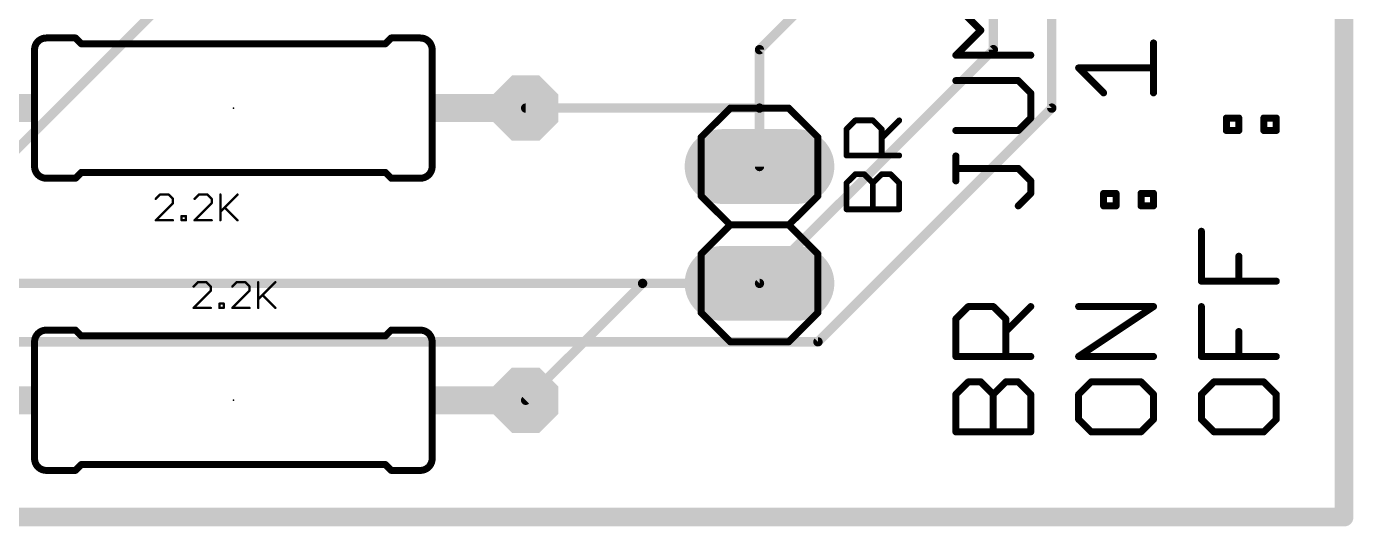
# Model space of a CAD drawing. Extents: x -0.2 to 85.3, y -0.2 to 49.7.
# Drawn here: x 56.47 to 85.29, y -0.2 to 10.66 of the extents above; entities that cross this region are included whole.
import ezdxf

# ---------------------------------------------------------------- set-up
doc = ezdxf.new("R2010")
doc.units = 0
for name, color, linetype in [('1', 22, 'CONTINUOUS'), ('16', 175, 'CONTINUOUS'), ('17', 82, 'CONTINUOUS'), ('20', 7, 'CONTINUOUS'), ('21', 253, 'CONTINUOUS'), ('23', 7, 'CONTINUOUS'), ('25', 253, 'CONTINUOUS'), ('51', 253, 'CONTINUOUS')]:
    doc.layers.add(name, color=color, linetype=linetype)

# ---------------------------------------------------------------- blocks, each defined once
blk = doc.blocks.new('RECT')
blk.add_solid([(-0.5, -0.5), (0.5, -0.5), (-0.5, 0.5), (0.5, 0.5)])
blk = doc.blocks.new('LONGP100')
at = {"const_width": 1}
blk.add_lwpolyline([(-0.5, 0), (0.5, 0)], dxfattribs=at)
at = {"const_width": 0.5}
for points in [[(-0.5, 0.25, 1), (-0.5, -0.25)], [(0.5, -0.25, 1), (0.5, 0.25)]]:
    blk.add_lwpolyline(points, format="xyb", dxfattribs=at)
blk = doc.blocks.new('OCTAGONP')
at = {"const_width": 0.5}
blk.add_lwpolyline([(-0.25, -0.1036), (-0.25, 0.1036), (-0.1036, 0.25), (0.1036, 0.25), (0.25, 0.1036), (0.25, -0.1036), (0.1036, -0.25), (-0.1036, -0.25), (-0.25, -0.1036), (-0.25, 0.1036)], dxfattribs=at)

msp = doc.modelspace()

# ---------------------------------------------------------------- linework, layer by layer
at = {"layer": '1', "const_width": 0.2032}
for points in [[(77.47, 10.16), (77.47, 25.4)], [(78.74, 8.89), (78.74, 24.13)], [(55.88, 7.62), (64.77, 16.51)], [(72.39, 10.16), (76.2, 13.97)], [(72.39, 8.89), (72.39, 10.16)], [(72.39, 5.08), (77.47, 10.16)], [(72.39, 8.89), (67.31, 8.89)], [(72.39, 7.62), (72.39, 8.89)], [(73.66, 3.81), (78.74, 8.89)], [(54.61, 3.81), (73.66, 3.81)]]:
    msp.add_lwpolyline(points, dxfattribs=at)
at = {"layer": '1', "const_width": 0.1016}
for points in [[(72.4408, 10.16, 1), (72.3392, 10.16)], [(72.3541, 10.1959, 1), (72.4259, 10.1241)], [(77.4192, 10.16, 1), (77.5208, 10.16)], [(77.5059, 10.1241, 1), (77.4341, 10.1959)], [(67.31, 8.9408, 1), (67.31, 8.8392)], [(72.4408, 8.89, 1), (72.3392, 8.89)], [(72.3392, 8.89, 1), (72.4408, 8.89)], [(72.39, 8.8392, 1), (72.39, 8.9408)], [(78.6892, 8.89, 1), (78.7908, 8.89)], [(78.7759, 8.8541, 1), (78.7041, 8.9259)], [(72.3392, 7.62, 1), (72.4408, 7.62)], [(72.3541, 5.1159, 1), (72.4259, 5.0441)], [(73.6241, 3.8459, 1), (73.6959, 3.7741)], [(73.66, 3.7592, 1), (73.66, 3.8608)]]:
    msp.add_lwpolyline(points, format="xyb", dxfattribs=at)
at = {"layer": '16', "const_width": 0.2032}
for points in [[(69.85, 5.08), (39.37, 5.08)], [(69.85, 5.08), (67.31, 2.54)], [(72.39, 5.08), (69.85, 5.08)]]:
    msp.add_lwpolyline(points, dxfattribs=at)
at = {"layer": '16', "const_width": 0.1016}
for points in [[(69.85, 5.1308, 1), (69.85, 5.0292)], [(69.8859, 5.0441, 1), (69.8141, 5.1159)], [(69.85, 5.0292, 1), (69.85, 5.1308)], [(72.39, 5.0292, 1), (72.39, 5.1308)], [(67.2741, 2.5759, 1), (67.3459, 2.5041)]]:
    msp.add_lwpolyline(points, format="xyb", dxfattribs=at)
at = {"layer": '20', "const_width": 0.4064}
for points in [[(85.09, 49.53), (85.09, 0)], [(85.09, 0), (0, 0)]]:
    msp.add_lwpolyline(points, dxfattribs=at)
at = {"layer": '20', "const_width": 0.2032}
for points in [[(84.9884, 0, 1), (85.1916, 0)], [(85.09, -0.1016, 1), (85.09, 0.1016)]]:
    msp.add_lwpolyline(points, format="xyb", dxfattribs=at)
at = {"layer": '21'}
for points, const_width in [([(77.1981, 10.5823), (76.6558, 11.1246)], 0.1524), ([(56.896, 10.414), (57.531, 10.414)], 0.1524), ([(57.658, 10.287), (57.531, 10.414)], 0.1524), ([(64.262, 10.287), (64.389, 10.414)], 0.1524), ([(65.024, 10.414), (64.389, 10.414)], 0.1524), ([(76.6558, 10.04), (77.1981, 10.5823)], 0.1524), ([(80.9498, 9.2214), (80.9498, 10.3061)], 0.1524), ([(56.642, 10.16), (56.642, 7.62)], 0.1524), ([(57.658, 10.287), (64.262, 10.287)], 0.1524), ([(65.278, 10.16), (65.278, 7.62)], 0.1524), ([(78.2828, 10.04), (76.6558, 10.04)], 0.1524), ([(79.8651, 9.2214), (79.3228, 9.7637)], 0.1524), ([(79.3228, 9.7637), (80.9498, 9.7637)], 0.1524), ([(78.0116, 9.4875), (76.6558, 9.4875)], 0.1524), ([(78.2828, 9.2163), (78.0116, 9.4875)], 0.1524), ([(78.2828, 8.674), (78.2828, 9.2163)], 0.1524), ([(71.755, 8.89), (71.12, 8.255)], 0.1524), ([(73.025, 8.89), (71.755, 8.89)], 0.1524), ([(73.66, 8.255), (73.025, 8.89)], 0.1524), ([(78.0116, 8.4028), (78.2828, 8.674)], 0.1524), ([(82.5321, 8.4028), (82.5321, 8.674)], 0.1524), ([(82.5321, 8.674), (82.8033, 8.674)], 0.1524), ([(82.8033, 8.674), (82.8033, 8.4028)], 0.1524), ([(83.3456, 8.4028), (83.3456, 8.674)], 0.1524), ([(83.3456, 8.674), (83.6168, 8.674)], 0.1524), ([(83.6168, 8.674), (83.6168, 8.4028)], 0.1524), ([(76.6558, 8.4028), (78.0116, 8.4028)], 0.1524), ([(82.8033, 8.4028), (82.5321, 8.4028)], 0.1524), ([(83.6168, 8.4028), (83.3456, 8.4028)], 0.1524), ([(71.12, 6.985), (71.12, 8.255)], 0.1524), ([(73.66, 8.255), (73.66, 6.985)], 0.1524), ([(76.6558, 7.308), (76.6558, 7.8503)], 0.1524), ([(57.658, 7.493), (57.531, 7.366)], 0.1524), ([(57.658, 7.493), (64.262, 7.493)], 0.1524), ([(64.262, 7.493), (64.389, 7.366)], 0.1524), ([(78.0116, 7.5792), (76.6558, 7.5792)], 0.1524), ([(78.2828, 7.308), (78.0116, 7.5792)], 0.1524), ([(56.896, 7.366), (57.531, 7.366)], 0.1524), ([(65.024, 7.366), (64.389, 7.366)], 0.1524), ([(78.2828, 7.0368), (78.2828, 7.308)], 0.1524), ([(59.368, 7.0109), (59.2748, 6.9177)], 0.0508), ([(59.5544, 7.0109), (59.368, 7.0109)], 0.0508), ([(59.6477, 6.9177), (59.5544, 7.0109)], 0.0508), ([(59.6477, 6.8245), (59.6477, 6.9177)], 0.0508), ([(60.21, 7.0109), (60.1168, 6.9177)], 0.0508), ([(60.3964, 7.0109), (60.21, 7.0109)], 0.0508), ([(60.4896, 6.9177), (60.3964, 7.0109)], 0.0508), ([(60.4896, 6.8245), (60.4896, 6.9177)], 0.0508), ([(60.6781, 7.0109), (60.6781, 6.4516)], 0.0508), ([(60.6781, 6.638), (61.0509, 7.0109)], 0.0508), ([(71.755, 6.35), (71.12, 6.985)], 0.1524), ([(73.66, 6.985), (73.025, 6.35)], 0.1524), ([(78.0116, 6.7657), (78.2828, 7.0368)], 0.1524), ([(79.8651, 6.7657), (79.8651, 7.0368)], 0.1524), ([(79.8651, 7.0368), (80.1363, 7.0368)], 0.1524), ([(80.1363, 7.0368), (80.1363, 6.7657)], 0.1524), ([(80.6786, 6.7657), (80.6786, 7.0368)], 0.1524), ([(80.6786, 7.0368), (80.9498, 7.0368)], 0.1524), ([(80.9498, 7.0368), (80.9498, 6.7657)], 0.1524), ([(59.2748, 6.4516), (59.6477, 6.8245)], 0.0508), ([(60.1168, 6.4516), (60.4896, 6.8245)], 0.0508), ([(60.7713, 6.7312), (61.0509, 6.4516)], 0.0508), ([(80.1363, 6.7657), (79.8651, 6.7657)], 0.1524), ([(80.9498, 6.7657), (80.6786, 6.7657)], 0.1524), ([(59.6477, 6.4516), (59.2748, 6.4516)], 0.0508), ([(59.8361, 6.4516), (59.8361, 6.5448)], 0.0508), ([(59.8361, 6.5448), (59.9293, 6.5448)], 0.0508), ([(59.9293, 6.4516), (59.8361, 6.4516)], 0.0508), ([(59.9293, 6.5448), (59.9293, 6.4516)], 0.0508), ([(60.4896, 6.4516), (60.1168, 6.4516)], 0.0508), ([(71.12, 5.715), (71.755, 6.35)], 0.1524), ([(73.025, 6.35), (71.755, 6.35)], 0.1524), ([(73.025, 6.35), (73.66, 5.715)], 0.1524), ([(81.9898, 5.1285), (81.9898, 6.2132)], 0.1524), ([(71.12, 4.445), (71.12, 5.715)], 0.1524), ([(73.66, 5.715), (73.66, 4.445)], 0.1524), ([(82.8033, 5.1285), (82.8033, 5.6708)], 0.1524), ([(83.6168, 5.1285), (81.9898, 5.1285)], 0.1524), ([(60.1896, 5.1059), (60.0964, 5.0127)], 0.0508), ([(60.0964, 4.5466), (60.4693, 4.9195)], 0.0508), ([(60.376, 5.1059), (60.1896, 5.1059)], 0.0508), ([(60.4693, 5.0127), (60.376, 5.1059)], 0.0508), ([(60.4693, 4.9195), (60.4693, 5.0127)], 0.0508), ([(61.0316, 5.1059), (60.9384, 5.0127)], 0.0508), ([(60.9384, 4.5466), (61.3112, 4.9195)], 0.0508), ([(61.218, 5.1059), (61.0316, 5.1059)], 0.0508), ([(61.3112, 5.0127), (61.218, 5.1059)], 0.0508), ([(61.3112, 4.9195), (61.3112, 5.0127)], 0.0508), ([(61.4997, 5.1059), (61.4997, 4.5466)], 0.0508), ([(61.4997, 4.733), (61.8725, 5.1059)], 0.0508), ([(60.6577, 4.5466), (60.6577, 4.6398)], 0.0508), ([(60.6577, 4.6398), (60.7509, 4.6398)], 0.0508), ([(60.7509, 4.6398), (60.7509, 4.5466)], 0.0508), ([(61.5929, 4.8262), (61.8725, 4.5466)], 0.0508), ([(76.6558, 4.3049), (76.927, 4.576)], 0.1524), ([(76.927, 4.576), (77.4693, 4.576)], 0.1524), ([(77.4693, 4.576), (77.7405, 4.3049)], 0.1524), ([(77.7405, 4.0337), (78.2828, 4.576)], 0.1524), ([(79.3228, 3.4914), (80.9498, 4.576)], 0.1524), ([(80.9498, 4.576), (79.3228, 4.576)], 0.1524), ([(81.9898, 3.4914), (81.9898, 4.576)], 0.1524), ([(60.4693, 4.5466), (60.0964, 4.5466)], 0.0508), ([(60.7509, 4.5466), (60.6577, 4.5466)], 0.0508), ([(61.3112, 4.5466), (60.9384, 4.5466)], 0.0508), ([(71.755, 3.81), (71.12, 4.445)], 0.1524), ([(73.66, 4.445), (73.025, 3.81)], 0.1524), ([(76.6558, 3.4914), (76.6558, 4.3049)], 0.1524), ([(77.7405, 4.3049), (77.7405, 3.4914)], 0.1524), ([(56.896, 4.064), (57.531, 4.064)], 0.1524), ([(57.658, 3.937), (57.531, 4.064)], 0.1524), ([(64.262, 3.937), (64.389, 4.064)], 0.1524), ([(65.024, 4.064), (64.389, 4.064)], 0.1524), ([(82.8033, 3.4914), (82.8033, 4.0337)], 0.1524), ([(56.642, 1.27), (56.642, 3.81)], 0.1524), ([(64.262, 3.937), (57.658, 3.937)], 0.1524), ([(65.278, 1.27), (65.278, 3.81)], 0.1524), ([(73.025, 3.81), (71.755, 3.81)], 0.1524), ([(78.2828, 3.4914), (76.6558, 3.4914)], 0.1524), ([(80.9498, 3.4914), (79.3228, 3.4914)], 0.1524), ([(83.6168, 3.4914), (81.9898, 3.4914)], 0.1524), ([(76.6558, 2.6677), (76.927, 2.9389)], 0.1524), ([(76.927, 2.9389), (77.1981, 2.9389)], 0.1524), ([(77.1981, 2.9389), (77.4693, 2.6677)], 0.1524), ([(77.4693, 2.6677), (77.7405, 2.9389)], 0.1524), ([(77.7405, 2.9389), (78.0116, 2.9389)], 0.1524), ([(78.0116, 2.9389), (78.2828, 2.6677)], 0.1524), ([(79.594, 2.9389), (79.3228, 2.6677)], 0.1524), ([(80.6786, 2.9389), (79.594, 2.9389)], 0.1524), ([(80.9498, 2.6677), (80.6786, 2.9389)], 0.1524), ([(82.261, 2.9389), (81.9898, 2.6677)], 0.1524), ([(83.3456, 2.9389), (82.261, 2.9389)], 0.1524), ([(83.6168, 2.6677), (83.3456, 2.9389)], 0.1524), ([(76.6558, 1.8542), (76.6558, 2.6677)], 0.1524), ([(77.4693, 1.8542), (77.4693, 2.6677)], 0.1524), ([(78.2828, 2.6677), (78.2828, 1.8542)], 0.1524), ([(79.3228, 2.6677), (79.3228, 2.1254)], 0.1524), ([(80.9498, 2.1254), (80.9498, 2.6677)], 0.1524), ([(81.9898, 2.6677), (81.9898, 2.1254)], 0.1524), ([(83.6168, 2.1254), (83.6168, 2.6677)], 0.1524), ([(79.3228, 2.1254), (79.594, 1.8542)], 0.1524), ([(80.6786, 1.8542), (80.9498, 2.1254)], 0.1524), ([(81.9898, 2.1254), (82.261, 1.8542)], 0.1524), ([(83.3456, 1.8542), (83.6168, 2.1254)], 0.1524), ([(78.2828, 1.8542), (76.6558, 1.8542)], 0.1524), ([(79.594, 1.8542), (80.6786, 1.8542)], 0.1524), ([(82.261, 1.8542), (83.3456, 1.8542)], 0.1524), ([(57.658, 1.143), (57.531, 1.016)], 0.1524), ([(64.262, 1.143), (57.658, 1.143)], 0.1524), ([(64.262, 1.143), (64.389, 1.016)], 0.1524), ([(56.896, 1.016), (57.531, 1.016)], 0.1524), ([(65.024, 1.016), (64.389, 1.016)], 0.1524)]:
    msp.add_lwpolyline(points, dxfattribs=dict(at, const_width=const_width))
for points, const_width in [([(56.896, 10.414, 0.4142), (56.642, 10.16)], 0.1524), ([(56.896, 10.4521, 1), (56.896, 10.3759)], 0.0762), ([(56.896, 10.3759, 1), (56.896, 10.4521)], 0.0762), ([(57.5579, 10.4409, 1), (57.5041, 10.3871)], 0.0762), ([(57.531, 10.3759, 1), (57.531, 10.4521)], 0.0762), ([(64.389, 10.4521, 1), (64.389, 10.3759)], 0.0762), ([(64.4159, 10.3871, 1), (64.3621, 10.4409)], 0.0762), ([(65.278, 10.16, 0.4142), (65.024, 10.414)], 0.1524), ([(65.024, 10.4521, 1), (65.024, 10.3759)], 0.0762), ([(65.024, 10.3759, 1), (65.024, 10.4521)], 0.0762), ([(77.2251, 10.5554, 1), (77.1712, 10.6093)], 0.0762), ([(77.1712, 10.5554, 1), (77.2251, 10.6093)], 0.0762), ([(80.9879, 10.3061, 1), (80.9117, 10.3061)], 0.0762), ([(56.6801, 10.16, 1), (56.6039, 10.16)], 0.0762), ([(56.6039, 10.16, 1), (56.6801, 10.16)], 0.0762), ([(57.658, 10.3251, 1), (57.658, 10.2489)], 0.0762), ([(57.6311, 10.2601, 1), (57.6849, 10.3139)], 0.0762), ([(64.2351, 10.3139, 1), (64.2889, 10.2601)], 0.0762), ([(64.262, 10.2489, 1), (64.262, 10.3251)], 0.0762), ([(65.3161, 10.16, 1), (65.2399, 10.16)], 0.0762), ([(65.2399, 10.16, 1), (65.3161, 10.16)], 0.0762), ([(76.6558, 10.0781, 1), (76.6558, 10.0019)], 0.0762), ([(76.6289, 10.0669, 1), (76.6828, 10.013)], 0.0762), ([(78.2828, 10.0019, 1), (78.2828, 10.0781)], 0.0762), ([(79.3498, 9.7907, 1), (79.2959, 9.7368)], 0.0762), ([(79.3228, 9.8018, 1), (79.3228, 9.7256)], 0.0762), ([(80.9498, 9.7256, 1), (80.9498, 9.8018)], 0.0762), ([(76.6558, 9.5256, 1), (76.6558, 9.4494)], 0.0762), ([(78.0386, 9.5144, 1), (77.9847, 9.4605)], 0.0762), ([(78.0116, 9.4494, 1), (78.0116, 9.5256)], 0.0762), ([(78.3209, 9.2163, 1), (78.2447, 9.2163)], 0.0762), ([(78.2559, 9.1894, 1), (78.3097, 9.2433)], 0.0762), ([(79.8382, 9.1945, 1), (79.8921, 9.2483)], 0.0762), ([(80.9117, 9.2214, 1), (80.9879, 9.2214)], 0.0762), ([(71.755, 8.9281, 1), (71.755, 8.8519)], 0.0762), ([(71.7819, 8.8631, 1), (71.7281, 8.9169)], 0.0762), ([(73.0519, 8.9169, 1), (72.9981, 8.8631)], 0.0762), ([(73.025, 8.8519, 1), (73.025, 8.9281)], 0.0762), ([(78.2447, 8.674, 1), (78.3209, 8.674)], 0.0762), ([(78.3097, 8.647, 1), (78.2559, 8.7009)], 0.0762), ([(82.5702, 8.674, 1), (82.494, 8.674)], 0.0762), ([(82.5321, 8.7121, 1), (82.5321, 8.6359)], 0.0762), ([(82.8414, 8.674, 1), (82.7652, 8.674)], 0.0762), ([(82.8033, 8.6359, 1), (82.8033, 8.7121)], 0.0762), ([(83.3837, 8.674, 1), (83.3075, 8.674)], 0.0762), ([(83.3456, 8.7121, 1), (83.3456, 8.6359)], 0.0762), ([(83.6549, 8.674, 1), (83.5787, 8.674)], 0.0762), ([(83.6168, 8.6359, 1), (83.6168, 8.7121)], 0.0762), ([(76.6558, 8.4409, 1), (76.6558, 8.3647)], 0.0762), ([(77.9847, 8.4298, 1), (78.0386, 8.3759)], 0.0762), ([(78.0116, 8.3647, 1), (78.0116, 8.4409)], 0.0762), ([(82.5321, 8.4409, 1), (82.5321, 8.3647)], 0.0762), ([(82.494, 8.4028, 1), (82.5702, 8.4028)], 0.0762), ([(82.7652, 8.4028, 1), (82.8414, 8.4028)], 0.0762), ([(82.8033, 8.3647, 1), (82.8033, 8.4409)], 0.0762), ([(83.3456, 8.4409, 1), (83.3456, 8.3647)], 0.0762), ([(83.3075, 8.4028, 1), (83.3837, 8.4028)], 0.0762), ([(83.5787, 8.4028, 1), (83.6549, 8.4028)], 0.0762), ([(83.6168, 8.3647, 1), (83.6168, 8.4409)], 0.0762), ([(71.1581, 8.255, 1), (71.0819, 8.255)], 0.0762), ([(71.0931, 8.2819, 1), (71.1469, 8.2281)], 0.0762), ([(73.6981, 8.255, 1), (73.6219, 8.255)], 0.0762), ([(73.6331, 8.2281, 1), (73.6869, 8.2819)], 0.0762), ([(76.6939, 7.8503, 1), (76.6177, 7.8503)], 0.0762), ([(56.642, 7.62, 0.4142), (56.896, 7.366)], 0.1524), ([(56.6801, 7.62, 1), (56.6039, 7.62)], 0.0762), ([(56.6039, 7.62, 1), (56.6801, 7.62)], 0.0762), ([(57.658, 7.5311, 1), (57.658, 7.4549)], 0.0762), ([(57.6849, 7.4661, 1), (57.6311, 7.5199)], 0.0762), ([(64.2889, 7.5199, 1), (64.2351, 7.4661)], 0.0762), ([(64.262, 7.4549, 1), (64.262, 7.5311)], 0.0762), ([(65.024, 7.366, 0.4142), (65.278, 7.62)], 0.1524), ([(65.3161, 7.62, 1), (65.2399, 7.62)], 0.0762), ([(65.2399, 7.62, 1), (65.3161, 7.62)], 0.0762), ([(76.6558, 7.6173, 1), (76.6558, 7.5411)], 0.0762), ([(78.0386, 7.6061, 1), (77.9847, 7.5522)], 0.0762), ([(78.0116, 7.5411, 1), (78.0116, 7.6173)], 0.0762), ([(56.896, 7.4041, 1), (56.896, 7.3279)], 0.0762), ([(56.896, 7.3279, 1), (56.896, 7.4041)], 0.0762), ([(57.5041, 7.3929, 1), (57.5579, 7.3391)], 0.0762), ([(57.531, 7.3279, 1), (57.531, 7.4041)], 0.0762), ([(64.389, 7.4041, 1), (64.389, 7.3279)], 0.0762), ([(64.3621, 7.3391, 1), (64.4159, 7.3929)], 0.0762), ([(65.024, 7.4041, 1), (65.024, 7.3279)], 0.0762), ([(65.024, 7.3279, 1), (65.024, 7.4041)], 0.0762), ([(76.6177, 7.308, 1), (76.6939, 7.308)], 0.0762), ([(78.3209, 7.308, 1), (78.2447, 7.308)], 0.0762), ([(78.2559, 7.2811, 1), (78.3097, 7.3349)], 0.0762), ([(59.2658, 6.9266, 1), (59.2838, 6.9087)], 0.0254), ([(59.368, 7.0236, 1), (59.368, 6.9982)], 0.0254), ([(59.377, 7.0019, 1), (59.359, 7.0199)], 0.0254), ([(59.5634, 7.0199, 1), (59.5455, 7.0019)], 0.0254), ([(59.5544, 6.9982, 1), (59.5544, 7.0236)], 0.0254), ([(59.6604, 6.9177, 1), (59.635, 6.9177)], 0.0254), ([(59.6387, 6.9087, 1), (59.6566, 6.9266)], 0.0254), ([(60.1078, 6.9266, 1), (60.1258, 6.9087)], 0.0254), ([(60.21, 7.0236, 1), (60.21, 6.9982)], 0.0254), ([(60.219, 7.0019, 1), (60.201, 7.0199)], 0.0254), ([(60.4054, 7.0199, 1), (60.3874, 7.0019)], 0.0254), ([(60.3964, 6.9982, 1), (60.3964, 7.0236)], 0.0254), ([(60.5023, 6.9177, 1), (60.4769, 6.9177)], 0.0254), ([(60.4806, 6.9087, 1), (60.4986, 6.9266)], 0.0254), ([(60.6908, 7.0109, 1), (60.6654, 7.0109)], 0.0254), ([(61.0599, 7.0019, 1), (61.042, 7.0199)], 0.0254), ([(71.0819, 6.985, 1), (71.1581, 6.985)], 0.0762), ([(71.1469, 7.0119, 1), (71.0931, 6.9581)], 0.0762), ([(73.6219, 6.985, 1), (73.6981, 6.985)], 0.0762), ([(73.6869, 6.9581, 1), (73.6331, 7.0119)], 0.0762), ([(78.2447, 7.0368, 1), (78.3209, 7.0368)], 0.0762), ([(78.3097, 7.0099, 1), (78.2559, 7.0638)], 0.0762), ([(79.9032, 7.0368, 1), (79.827, 7.0368)], 0.0762), ([(79.8651, 7.0749, 1), (79.8651, 6.9987)], 0.0762), ([(80.1744, 7.0368, 1), (80.0982, 7.0368)], 0.0762), ([(80.1363, 6.9987, 1), (80.1363, 7.0749)], 0.0762), ([(80.7167, 7.0368, 1), (80.6405, 7.0368)], 0.0762), ([(80.6786, 7.0749, 1), (80.6786, 6.9987)], 0.0762), ([(80.9879, 7.0368, 1), (80.9117, 7.0368)], 0.0762), ([(80.9498, 6.9987, 1), (80.9498, 7.0749)], 0.0762), ([(59.635, 6.8245, 1), (59.6604, 6.8245)], 0.0254), ([(59.6566, 6.8155, 1), (59.6387, 6.8334)], 0.0254), ([(60.4769, 6.8245, 1), (60.5023, 6.8245)], 0.0254), ([(60.4986, 6.8155, 1), (60.4806, 6.8334)], 0.0254), ([(60.6691, 6.647, 1), (60.6871, 6.629)], 0.0254), ([(60.7803, 6.7402, 1), (60.7623, 6.7223)], 0.0254), ([(77.9847, 6.7926, 1), (78.0386, 6.7387)], 0.0762), ([(79.8651, 6.8038, 1), (79.8651, 6.7276)], 0.0762), ([(79.827, 6.7657, 1), (79.9032, 6.7657)], 0.0762), ([(80.0982, 6.7657, 1), (80.1744, 6.7657)], 0.0762), ([(80.1363, 6.7276, 1), (80.1363, 6.8038)], 0.0762), ([(80.6786, 6.8038, 1), (80.6786, 6.7276)], 0.0762), ([(80.6405, 6.7657, 1), (80.7167, 6.7657)], 0.0762), ([(80.9117, 6.7657, 1), (80.9879, 6.7657)], 0.0762), ([(80.9498, 6.7276, 1), (80.9498, 6.8038)], 0.0762), ([(59.2748, 6.4643, 1), (59.2748, 6.4389)], 0.0254), ([(59.2658, 6.4606, 1), (59.2838, 6.4426)], 0.0254), ([(59.6477, 6.4389, 1), (59.6477, 6.4643)], 0.0254), ([(59.8488, 6.5448, 1), (59.8234, 6.5448)], 0.0254), ([(59.8361, 6.5575, 1), (59.8361, 6.5321)], 0.0254), ([(59.8361, 6.4643, 1), (59.8361, 6.4389)], 0.0254), ([(59.8234, 6.4516, 1), (59.8488, 6.4516)], 0.0254), ([(59.942, 6.5448, 1), (59.9166, 6.5448)], 0.0254), ([(59.9166, 6.4516, 1), (59.942, 6.4516)], 0.0254), ([(59.9293, 6.5321, 1), (59.9293, 6.5575)], 0.0254), ([(59.9293, 6.4389, 1), (59.9293, 6.4643)], 0.0254), ([(60.1168, 6.4643, 1), (60.1168, 6.4389)], 0.0254), ([(60.1078, 6.4606, 1), (60.1258, 6.4426)], 0.0254), ([(60.4896, 6.4389, 1), (60.4896, 6.4643)], 0.0254), ([(60.6654, 6.4516, 1), (60.6908, 6.4516)], 0.0254), ([(61.042, 6.4426, 1), (61.0599, 6.4606)], 0.0254), ([(71.755, 6.3881, 1), (71.755, 6.3119)], 0.0762), ([(71.7819, 6.3231, 1), (71.7281, 6.3769)], 0.0762), ([(71.7281, 6.3231, 1), (71.7819, 6.3769)], 0.0762), ([(73.0519, 6.3769, 1), (72.9981, 6.3231)], 0.0762), ([(72.9981, 6.3769, 1), (73.0519, 6.3231)], 0.0762), ([(73.025, 6.3119, 1), (73.025, 6.3881)], 0.0762), ([(82.0279, 6.2132, 1), (81.9517, 6.2132)], 0.0762), ([(71.1581, 5.715, 1), (71.0819, 5.715)], 0.0762), ([(71.0931, 5.7419, 1), (71.1469, 5.6881)], 0.0762), ([(73.6981, 5.715, 1), (73.6219, 5.715)], 0.0762), ([(73.6331, 5.6881, 1), (73.6869, 5.7419)], 0.0762), ([(82.8414, 5.6708, 1), (82.7652, 5.6708)], 0.0762), ([(81.9898, 5.1666, 1), (81.9898, 5.0904)], 0.0762), ([(83.6168, 5.0904, 1), (83.6168, 5.1666)], 0.0762), ([(60.0874, 5.0216, 1), (60.1054, 5.0037)], 0.0254), ([(60.1896, 5.1186, 1), (60.1896, 5.0932)], 0.0254), ([(60.1986, 5.0969, 1), (60.1806, 5.1149)], 0.0254), ([(60.385, 5.1149, 1), (60.3671, 5.0969)], 0.0254), ([(60.376, 5.0932, 1), (60.376, 5.1186)], 0.0254), ([(60.482, 5.0127, 1), (60.4566, 5.0127)], 0.0254), ([(60.4566, 4.9195, 1), (60.482, 4.9195)], 0.0254), ([(60.4603, 5.0037, 1), (60.4782, 5.0216)], 0.0254), ([(60.4782, 4.9105, 1), (60.4603, 4.9284)], 0.0254), ([(60.9294, 5.0216, 1), (60.9473, 5.0037)], 0.0254), ([(61.0316, 5.1186, 1), (61.0316, 5.0932)], 0.0254), ([(61.0406, 5.0969, 1), (61.0226, 5.1149)], 0.0254), ([(61.227, 5.1149, 1), (61.209, 5.0969)], 0.0254), ([(61.218, 5.0932, 1), (61.218, 5.1186)], 0.0254), ([(61.3239, 5.0127, 1), (61.2985, 5.0127)], 0.0254), ([(61.2985, 4.9195, 1), (61.3239, 4.9195)], 0.0254), ([(61.3022, 5.0037, 1), (61.3202, 5.0216)], 0.0254), ([(61.3202, 4.9105, 1), (61.3022, 4.9284)], 0.0254), ([(61.5124, 5.1059, 1), (61.487, 5.1059)], 0.0254), ([(61.8815, 5.0969, 1), (61.8635, 5.1149)], 0.0254), ([(81.9517, 5.1285, 1), (82.0279, 5.1285)], 0.0762), ([(82.7652, 5.1285, 1), (82.8414, 5.1285)], 0.0762), ([(60.6704, 4.6398, 1), (60.645, 4.6398)], 0.0254), ([(60.6577, 4.6525, 1), (60.6577, 4.6271)], 0.0254), ([(60.7636, 4.6398, 1), (60.7382, 4.6398)], 0.0254), ([(60.7509, 4.6271, 1), (60.7509, 4.6525)], 0.0254), ([(61.4907, 4.742, 1), (61.5087, 4.724)], 0.0254), ([(61.6019, 4.8352, 1), (61.5839, 4.8173)], 0.0254), ([(76.927, 4.6141, 1), (76.927, 4.5379)], 0.0762), ([(76.9539, 4.5491, 1), (76.9, 4.603)], 0.0762), ([(77.4962, 4.603, 1), (77.4424, 4.5491)], 0.0762), ([(77.4693, 4.5379, 1), (77.4693, 4.6141)], 0.0762), ([(78.3097, 4.5491, 1), (78.2559, 4.603)], 0.0762), ([(79.3228, 4.6141, 1), (79.3228, 4.5379)], 0.0762), ([(80.9709, 4.5443, 1), (80.9287, 4.6077)], 0.0762), ([(80.9498, 4.5379, 1), (80.9498, 4.6141)], 0.0762), ([(82.0279, 4.576, 1), (81.9517, 4.576)], 0.0762), ([(60.0964, 4.5593, 1), (60.0964, 4.5339)], 0.0254), ([(60.0874, 4.5556, 1), (60.1054, 4.5376)], 0.0254), ([(60.4693, 4.5339, 1), (60.4693, 4.5593)], 0.0254), ([(60.6577, 4.5593, 1), (60.6577, 4.5339)], 0.0254), ([(60.645, 4.5466, 1), (60.6704, 4.5466)], 0.0254), ([(60.7382, 4.5466, 1), (60.7636, 4.5466)], 0.0254), ([(60.7509, 4.5339, 1), (60.7509, 4.5593)], 0.0254), ([(60.9384, 4.5593, 1), (60.9384, 4.5339)], 0.0254), ([(60.9294, 4.5556, 1), (60.9473, 4.5376)], 0.0254), ([(61.3112, 4.5339, 1), (61.3112, 4.5593)], 0.0254), ([(61.487, 4.5466, 1), (61.5124, 4.5466)], 0.0254), ([(61.8635, 4.5376, 1), (61.8815, 4.5556)], 0.0254), ([(71.0819, 4.445, 1), (71.1581, 4.445)], 0.0762), ([(71.1469, 4.4719, 1), (71.0931, 4.4181)], 0.0762), ([(73.6219, 4.445, 1), (73.6981, 4.445)], 0.0762), ([(73.6869, 4.4181, 1), (73.6331, 4.4719)], 0.0762), ([(76.6939, 4.3049, 1), (76.6177, 4.3049)], 0.0762), ([(76.6289, 4.3318, 1), (76.6828, 4.2779)], 0.0762), ([(77.7786, 4.3049, 1), (77.7024, 4.3049)], 0.0762), ([(77.7135, 4.2779, 1), (77.7674, 4.3318)], 0.0762), ([(56.896, 4.064, 0.4142), (56.642, 3.81)], 0.1524), ([(56.896, 4.1021, 1), (56.896, 4.0259)], 0.0762), ([(56.896, 4.0259, 1), (56.896, 4.1021)], 0.0762), ([(57.5579, 4.0909, 1), (57.5041, 4.0371)], 0.0762), ([(57.531, 4.0259, 1), (57.531, 4.1021)], 0.0762), ([(64.389, 4.1021, 1), (64.389, 4.0259)], 0.0762), ([(64.4159, 4.0371, 1), (64.3621, 4.0909)], 0.0762), ([(65.278, 3.81, 0.4142), (65.024, 4.064)], 0.1524), ([(65.024, 4.1021, 1), (65.024, 4.0259)], 0.0762), ([(65.024, 4.0259, 1), (65.024, 4.1021)], 0.0762), ([(77.7135, 4.0606, 1), (77.7674, 4.0067)], 0.0762), ([(82.8414, 4.0337, 1), (82.7652, 4.0337)], 0.0762), ([(56.6801, 3.81, 1), (56.6039, 3.81)], 0.0762), ([(56.6039, 3.81, 1), (56.6801, 3.81)], 0.0762), ([(57.658, 3.9751, 1), (57.658, 3.8989)], 0.0762), ([(57.6311, 3.9101, 1), (57.6849, 3.9639)], 0.0762), ([(64.2351, 3.9639, 1), (64.2889, 3.9101)], 0.0762), ([(64.262, 3.8989, 1), (64.262, 3.9751)], 0.0762), ([(65.3161, 3.81, 1), (65.2399, 3.81)], 0.0762), ([(65.2399, 3.81, 1), (65.3161, 3.81)], 0.0762), ([(71.755, 3.8481, 1), (71.755, 3.7719)], 0.0762), ([(71.7281, 3.7831, 1), (71.7819, 3.8369)], 0.0762), ([(72.9981, 3.8369, 1), (73.0519, 3.7831)], 0.0762), ([(73.025, 3.7719, 1), (73.025, 3.8481)], 0.0762), ([(76.6558, 3.5295, 1), (76.6558, 3.4533)], 0.0762), ([(76.6177, 3.4914, 1), (76.6939, 3.4914)], 0.0762), ([(77.7024, 3.4914, 1), (77.7786, 3.4914)], 0.0762), ([(78.2828, 3.4533, 1), (78.2828, 3.5295)], 0.0762), ([(79.3228, 3.5295, 1), (79.3228, 3.4533)], 0.0762), ([(79.3017, 3.5231, 1), (79.3439, 3.4597)], 0.0762), ([(80.9498, 3.4533, 1), (80.9498, 3.5295)], 0.0762), ([(81.9898, 3.5295, 1), (81.9898, 3.4533)], 0.0762), ([(81.9517, 3.4914, 1), (82.0279, 3.4914)], 0.0762), ([(82.7652, 3.4914, 1), (82.8414, 3.4914)], 0.0762), ([(83.6168, 3.4533, 1), (83.6168, 3.5295)], 0.0762), ([(76.927, 2.977, 1), (76.927, 2.9008)], 0.0762), ([(76.9539, 2.9119, 1), (76.9, 2.9658)], 0.0762), ([(77.2251, 2.9658, 1), (77.1712, 2.9119)], 0.0762), ([(77.1981, 2.9008, 1), (77.1981, 2.977)], 0.0762), ([(77.7405, 2.977, 1), (77.7405, 2.9008)], 0.0762), ([(77.7674, 2.9119, 1), (77.7135, 2.9658)], 0.0762), ([(78.0386, 2.9658, 1), (77.9847, 2.9119)], 0.0762), ([(78.0116, 2.9008, 1), (78.0116, 2.977)], 0.0762), ([(79.594, 2.977, 1), (79.594, 2.9008)], 0.0762), ([(79.6209, 2.9119, 1), (79.567, 2.9658)], 0.0762), ([(80.7056, 2.9658, 1), (80.6517, 2.9119)], 0.0762), ([(80.6786, 2.9008, 1), (80.6786, 2.977)], 0.0762), ([(82.261, 2.977, 1), (82.261, 2.9008)], 0.0762), ([(82.2879, 2.9119, 1), (82.234, 2.9658)], 0.0762), ([(83.3726, 2.9658, 1), (83.3187, 2.9119)], 0.0762), ([(83.3456, 2.9008, 1), (83.3456, 2.977)], 0.0762), ([(76.6939, 2.6677, 1), (76.6177, 2.6677)], 0.0762), ([(76.6289, 2.6946, 1), (76.6828, 2.6408)], 0.0762), ([(77.5074, 2.6677, 1), (77.4312, 2.6677)], 0.0762), ([(77.4424, 2.6946, 1), (77.4962, 2.6408)], 0.0762), ([(77.4424, 2.6408, 1), (77.4962, 2.6946)], 0.0762), ([(78.3209, 2.6677, 1), (78.2447, 2.6677)], 0.0762), ([(78.2559, 2.6408, 1), (78.3097, 2.6946)], 0.0762), ([(79.3609, 2.6677, 1), (79.2847, 2.6677)], 0.0762), ([(79.2959, 2.6946, 1), (79.3498, 2.6408)], 0.0762), ([(80.9879, 2.6677, 1), (80.9117, 2.6677)], 0.0762), ([(80.9229, 2.6408, 1), (80.9767, 2.6946)], 0.0762), ([(82.0279, 2.6677, 1), (81.9517, 2.6677)], 0.0762), ([(81.9629, 2.6946, 1), (82.0168, 2.6408)], 0.0762), ([(83.6549, 2.6677, 1), (83.5787, 2.6677)], 0.0762), ([(83.5899, 2.6408, 1), (83.6437, 2.6946)], 0.0762), ([(79.3498, 2.1523, 1), (79.2959, 2.0984)], 0.0762), ([(79.2847, 2.1254, 1), (79.3609, 2.1254)], 0.0762), ([(80.9117, 2.1254, 1), (80.9879, 2.1254)], 0.0762), ([(80.9767, 2.0984, 1), (80.9229, 2.1523)], 0.0762), ([(82.0168, 2.1523, 1), (81.9629, 2.0984)], 0.0762), ([(81.9517, 2.1254, 1), (82.0279, 2.1254)], 0.0762), ([(83.5787, 2.1254, 1), (83.6549, 2.1254)], 0.0762), ([(83.6437, 2.0984, 1), (83.5899, 2.1523)], 0.0762), ([(76.6558, 1.8923, 1), (76.6558, 1.8161)], 0.0762), ([(76.6177, 1.8542, 1), (76.6939, 1.8542)], 0.0762), ([(77.4312, 1.8542, 1), (77.5074, 1.8542)], 0.0762), ([(78.2447, 1.8542, 1), (78.3209, 1.8542)], 0.0762), ([(78.2828, 1.8161, 1), (78.2828, 1.8923)], 0.0762), ([(79.594, 1.8923, 1), (79.594, 1.8161)], 0.0762), ([(79.567, 1.8273, 1), (79.6209, 1.8811)], 0.0762), ([(80.6517, 1.8811, 1), (80.7056, 1.8273)], 0.0762), ([(80.6786, 1.8161, 1), (80.6786, 1.8923)], 0.0762), ([(82.261, 1.8923, 1), (82.261, 1.8161)], 0.0762), ([(82.234, 1.8273, 1), (82.2879, 1.8811)], 0.0762), ([(83.3187, 1.8811, 1), (83.3726, 1.8273)], 0.0762), ([(83.3456, 1.8161, 1), (83.3456, 1.8923)], 0.0762), ([(56.642, 1.27, 0.4142), (56.896, 1.016)], 0.1524), ([(56.6801, 1.27, 1), (56.6039, 1.27)], 0.0762), ([(56.6039, 1.27, 1), (56.6801, 1.27)], 0.0762), ([(57.658, 1.1811, 1), (57.658, 1.1049)], 0.0762), ([(57.6849, 1.1161, 1), (57.6311, 1.1699)], 0.0762), ([(64.2889, 1.1699, 1), (64.2351, 1.1161)], 0.0762), ([(64.262, 1.1049, 1), (64.262, 1.1811)], 0.0762), ([(65.024, 1.016, 0.4142), (65.278, 1.27)], 0.1524), ([(65.3161, 1.27, 1), (65.2399, 1.27)], 0.0762), ([(65.2399, 1.27, 1), (65.3161, 1.27)], 0.0762), ([(56.896, 1.0541, 1), (56.896, 0.9779)], 0.0762), ([(56.896, 0.9779, 1), (56.896, 1.0541)], 0.0762), ([(57.5041, 1.0429, 1), (57.5579, 0.9891)], 0.0762), ([(57.531, 0.9779, 1), (57.531, 1.0541)], 0.0762), ([(64.389, 1.0541, 1), (64.389, 0.9779)], 0.0762), ([(64.3621, 0.9891, 1), (64.4159, 1.0429)], 0.0762), ([(65.024, 1.0541, 1), (65.024, 0.9779)], 0.0762), ([(65.024, 0.9779, 1), (65.024, 1.0541)], 0.0762)]:
    msp.add_lwpolyline(points, format="xyb", dxfattribs=dict(at, const_width=const_width))
at = {"layer": '23'}
for p in [(60.96, 8.89), (72.39, 6.35), (60.96, 2.54)]:
    msp.add_point(p, dxfattribs=at)
at = {"layer": '25', "const_width": 0.127}
for points in [[(74.2813, 8.4323), (74.472, 8.623)], [(74.472, 8.623), (74.8533, 8.623)], [(74.8533, 8.623), (75.044, 8.4323)], [(75.044, 8.2416), (75.4253, 8.623)], [(74.2813, 7.8603), (74.2813, 8.4323)], [(75.044, 8.4323), (75.044, 7.8603)], [(75.4253, 7.8603), (74.2813, 7.8603)], [(74.2813, 7.2629), (74.472, 7.4536)], [(74.472, 7.4536), (74.6626, 7.4536)], [(74.6626, 7.4536), (74.8533, 7.2629)], [(74.8533, 7.2629), (75.044, 7.4536)], [(75.044, 7.4536), (75.2346, 7.4536)], [(75.2346, 7.4536), (75.4253, 7.2629)], [(74.2813, 6.6909), (74.2813, 7.2629)], [(74.8533, 6.6909), (74.8533, 7.2629)], [(75.4253, 7.2629), (75.4253, 6.6909)], [(75.4253, 6.6909), (74.2813, 6.6909)]]:
    msp.add_lwpolyline(points, dxfattribs=at)
at = {"layer": '25', "const_width": 0.0635}
for points in [[(74.472, 8.6547, 1), (74.472, 8.5912)], [(74.4944, 8.6005, 1), (74.4495, 8.6454)], [(74.8758, 8.6454, 1), (74.8309, 8.6005)], [(74.8533, 8.5912, 1), (74.8533, 8.6547)], [(75.4478, 8.6005, 1), (75.4028, 8.6454)], [(74.3131, 8.4323, 1), (74.2496, 8.4323)], [(74.2589, 8.4547, 1), (74.3038, 8.4098)], [(75.0757, 8.4323, 1), (75.0122, 8.4323)], [(75.0215, 8.4098, 1), (75.0664, 8.4547)], [(75.0215, 8.2641, 1), (75.0664, 8.2192)], [(74.2813, 7.8921, 1), (74.2813, 7.8286)], [(74.2496, 7.8603, 1), (74.3131, 7.8603)], [(75.0122, 7.8603, 1), (75.0757, 7.8603)], [(75.4253, 7.8286, 1), (75.4253, 7.8921)], [(74.472, 7.4853, 1), (74.472, 7.4218)], [(74.4944, 7.4311, 1), (74.4495, 7.476)], [(74.6851, 7.476, 1), (74.6402, 7.4311)], [(74.6626, 7.4218, 1), (74.6626, 7.4853)], [(75.044, 7.4853, 1), (75.044, 7.4218)], [(75.0664, 7.4311, 1), (75.0215, 7.476)], [(75.2571, 7.476, 1), (75.2122, 7.4311)], [(75.2346, 7.4218, 1), (75.2346, 7.4853)], [(74.3131, 7.2629, 1), (74.2496, 7.2629)], [(74.2589, 7.2853, 1), (74.3038, 7.2404)], [(74.8851, 7.2629, 1), (74.8216, 7.2629)], [(74.8309, 7.2853, 1), (74.8758, 7.2404)], [(74.8309, 7.2404, 1), (74.8758, 7.2853)], [(75.4571, 7.2629, 1), (75.3936, 7.2629)], [(75.4028, 7.2404, 1), (75.4478, 7.2853)], [(74.2813, 6.7227, 1), (74.2813, 6.6592)], [(74.2496, 6.6909, 1), (74.3131, 6.6909)], [(74.8216, 6.6909, 1), (74.8851, 6.6909)], [(75.3936, 6.6909, 1), (75.4571, 6.6909)], [(75.4253, 6.6592, 1), (75.4253, 6.7227)]]:
    msp.add_lwpolyline(points, format="xyb", dxfattribs=at)
at = {"layer": '51', "const_width": 0.6096}
for points in [[(67.31, 8.89), (66.04, 8.89)], [(67.31, 2.54), (66.04, 2.54)]]:
    msp.add_lwpolyline(points, dxfattribs=at)
at = {"layer": '51', "const_width": 0.3048}
for points in [[(66.04, 9.0424, 1), (66.04, 8.7376)], [(67.31, 8.7376, 1), (67.31, 9.0424)], [(66.04, 2.6924, 1), (66.04, 2.3876)], [(67.31, 2.3876, 1), (67.31, 2.6924)]]:
    msp.add_lwpolyline(points, format="xyb", dxfattribs=at)

# ---------------------------------------------------------------- block references
at = {"layer": '17', "xscale": 1.4224, "yscale": 1.4224, "rotation": 180}
msp.add_blockref('OCTAGONP', (67.31, 8.89), dxfattribs=at)
msp.add_blockref('OCTAGONP', (67.31, 8.89), dxfattribs=at)
at = {"layer": '17'}
for name, p, xscale, yscale in [('LONGP100', (72.39, 7.62), 1.6256, 1.6256), ('LONGP100', (72.39, 7.62), 1.6256, 1.6256), ('LONGP100', (72.39, 5.08), 1.6256, 1.6256), ('LONGP100', (72.39, 5.08), 1.6256, 1.6256), ('OCTAGONP', (67.31, 2.54), 1.4224, 1.4224), ('OCTAGONP', (67.31, 2.54), 1.4224, 1.4224)]:
    msp.add_blockref(name, p, dxfattribs=dict(at, xscale=xscale, yscale=yscale))
at = {"layer": '21', "xscale": 0.8636, "yscale": 0.6096, "rotation": 180}
for p in [(56.2102, 8.89), (65.7098, 8.89)]:
    msp.add_blockref('RECT', p, dxfattribs=at)
at = {"layer": '21', "xscale": 0.8636, "yscale": 0.6096}
for p in [(56.2102, 2.54), (65.7098, 2.54)]:
    msp.add_blockref('RECT', p, dxfattribs=at)
at = {"layer": '51', "xscale": 0.508, "yscale": 0.508, "rotation": 270}
for p in [(72.39, 7.62), (72.39, 5.08)]:
    msp.add_blockref('RECT', p, dxfattribs=at)

doc.saveas('drawing.dxf')
